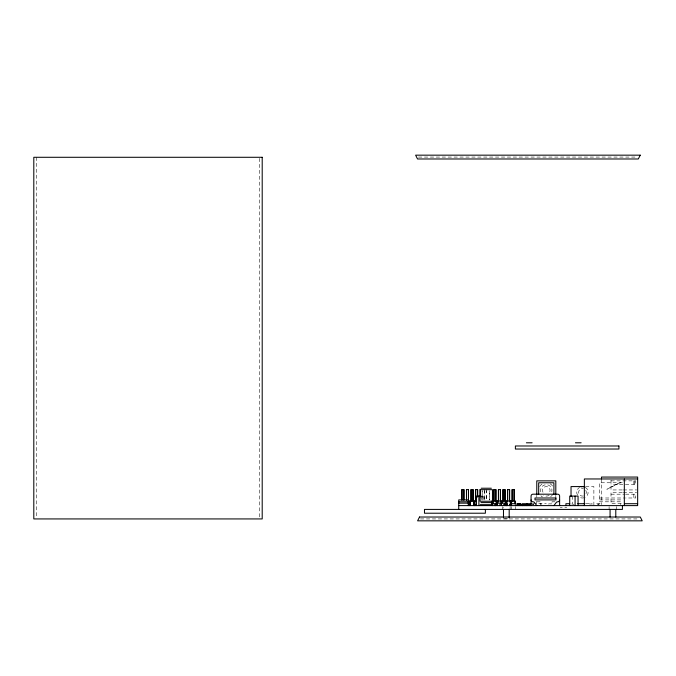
<?xml version="1.0" encoding="UTF-8"?>
<svg xmlns="http://www.w3.org/2000/svg" width="676" height="676" viewBox="0 0 676 676"><rect width="100%" height="100%" fill="white"/><g stroke="black" fill="none" stroke-linecap="round" stroke-linejoin="round"><path stroke-width="0.51" stroke-dasharray="3.38 2.54" d="M486.745 489.618L486.72 500.003L486.745 490.658M620.145 482.765L606.862 489.263L618.244 483.458L620.914 482.765M418.478 157.069L637.367 157.069M611.003 480.864L635.753 480.864L635.753 484.675L611.003 484.675M622.266 482.765L599.587 482.765L599.587 501.803L622.266 501.803M585.568 486.576L593.874 486.576L593.874 505.606M622.283 489.939L611.003 489.939L611.003 478.963M623.306 489.939L636.631 489.939M622.283 492.289L611.003 492.289L611.003 503.704L622.537 503.704M623.306 492.289L636.631 492.289M611.003 494.19L624.506 494.19M625.537 494.19L635.753 494.19L635.753 497.992L625.537 497.992M479.436 496.091L484.793 496.091M599.587 497.992L624.506 497.992M599.587 499.902L622.266 499.902M536.778 501.803L540.58 501.803L540.58 504.659M554.861 501.803L552.005 501.803L552.005 504.659M532.798 503.704L546.293 503.704M585.881 503.704L591.973 503.704M596.697 503.704L602.02 503.704M551.777 503.873L548.667 503.873L548.667 505.606M531.944 504.009L533.863 504.33L531.944 504.33M571.626 504.009L574 504.33M589.514 504.009L592.396 504.009M503.096 507.515L503.612 507.515M560.227 507.515L562.255 507.515M564.832 507.515L566.792 507.515M504.313 518.813L507.76 518.813M420.464 518.931L639.344 518.931M484.76 490.658L484.776 500.003M634.282 480.864L634.282 484.675M633.843 480.864L633.843 484.675M633.843 494.19L633.843 497.992M620.526 503.704L620.526 504.659M616.715 506.561L616.715 509.417M609.101 506.561L609.101 509.417M601.488 478.963L601.488 504.583M572.682 496.091L572.682 503.704M555.807 495.297L555.807 497.359M541.079 505.606L541.079 503.519L540.158 503.519L540.158 505.606M536.778 495.297L536.778 497.359M536.778 501.482L536.744 503.704M515.323 506.561L515.323 509.417M511.521 506.561L511.521 509.417M510.127 506.561L510.127 509.417M502.513 506.561L502.513 509.417M484.76 489.618L484.76 500.003M483.458 496.091L483.458 499.902M481.827 496.091L481.827 499.902M259.347 158.345L259.347 517.875M36.656 157.288L36.656 517.875M552.883 494.19A7.613 7.613 0 0 1 550.095 496.978M542.482 496.978A7.613 7.613 0 0 1 540.91 495.762M539.702 486.576A7.613 7.613 0 0 1 542.482 483.788M550.095 483.788A7.613 7.613 0 0 1 552.883 486.576M542.997 492.289A3.802 3.802 0 0 1 546.293 486.576A3.802 3.802 0 0 1 549.588 492.289M549.149 495.331A5.712 5.712 0 0 1 543.436 495.331M540.775 491.858A5.712 5.712 0 0 1 546.293 484.675A5.712 5.712 0 0 1 551.81 491.858M585.315 487.337A5.712 5.712 0 0 1 585.315 497.232M583.937 497.798A5.712 5.712 0 0 1 579.602 497.232M577.507 495.136A5.712 5.712 0 0 1 579.602 487.337M585.754 490.379A3.802 3.802 0 0 1 585.754 494.19M583.439 495.964A3.802 3.802 0 0 1 578.648 492.289A3.802 3.802 0 0 1 583.439 488.604M482.174 490.658L482.157 500.003L482.174 490.658M599.536 504.009L597.618 504.33L599.536 504.009M489.348 500.003L489.331 490.658L489.323 500.003"/><path stroke-width="1.01" d="M463.905 489.618L463.88 500.003L463.905 489.618L461.919 489.618L461.919 500.003L461.919 489.618M468.468 489.618L468.468 501.043L468.468 489.618L466.482 489.618L466.482 500.003M473.039 489.618L473.014 501.043L473.039 489.618L471.054 489.618L471.054 501.043L471.054 489.618M477.611 489.618L477.594 496.885L477.611 489.618L475.625 489.618L475.625 501.043L475.625 489.618M495.88 489.618L495.854 501.043L495.88 489.618L493.894 489.618L493.894 501.043L493.894 489.618M500.451 489.618L500.426 501.043L500.451 489.618L498.465 489.618L498.465 501.043L498.465 489.618M505.014 489.618L504.997 501.043L505.014 489.618L503.028 489.618L503.028 501.043M509.586 489.618L509.56 501.043L509.586 489.618L507.6 489.618L507.6 501.043L507.6 489.618M514.149 489.618L514.132 501.043L514.149 489.618L512.163 489.618L512.163 501.043L512.163 489.618M553.906 505.606L556.365 502.361A1.901 1.901 0 0 1 557.708 501.803A1.901 1.901 0 0 0 559.618 499.902M526.401 442.797L532.113 442.797M575.462 442.797L581.132 442.797M637.654 478.963L584.36 478.963L584.36 505.606M584.529 486.576L571.034 486.576L571.034 496.59M481.194 488.233L491.351 488.233M480.078 489.669L492.466 489.669L492.466 501.237L480.078 501.237L480.188 489.618L480.205 496.885M479.436 496.091L476.453 496.091L476.453 505.606M476.614 501.043L469.076 501.043L469.076 505.606M458.734 501.803L468.257 501.803M480.932 502.598L491.604 502.598M458.734 503.147L468.257 503.147M491.875 503.704L494.815 503.704L494.815 505.606M510.76 503.704L516.092 503.704L516.092 505.606M517.613 503.704L520.275 503.704M531.758 503.704L522.007 503.704L522.007 505.606M569.724 503.704L565.913 503.704L565.913 505.606M577.76 503.704L584.867 503.704M624.556 503.704L637.654 503.704M497.359 504.659L495.838 504.659L495.854 505.606M504.059 504.659L505.589 504.659M511.681 504.659L509.594 504.659L509.552 505.606M480.205 504.685L492.339 504.685M474.56 504.845L475.71 504.845M509.603 504.845L510.743 504.845M518.509 504.845L519.65 504.845M520.114 504.845L522.32 504.845M522.776 504.845L523.917 504.845M527.373 504.845L528.522 504.845M529.392 504.845L530.542 504.845M510.921 505.04L510.034 505.04L510.034 505.606M522.751 505.04L523.638 505.04M524.83 505.04L524.018 505.04L524.018 505.606M458.734 505.606L637.654 505.606L637.654 477.062L601.488 477.062L601.488 478.963M536.778 505.606L534.615 502.75A1.901 1.901 0 0 0 532.967 501.803A1.901 1.901 0 0 1 531.066 499.902M503.028 489.618L503.054 501.043M466.482 489.618L466.508 500.003M624.328 478.963L624.328 505.606M622.427 505.606L622.427 509.417L424.477 509.417L424.477 513.219L485.385 513.219L485.385 509.417M615.785 509.417L615.785 517.03M610.073 509.417L610.073 517.03M578.056 505.606L578.056 496.091L569.724 496.091L569.724 505.606M575.082 496.091L575.082 505.606M559.618 505.606L559.618 496.091A1.901 1.901 0 0 0 557.708 494.19L532.967 494.19A1.901 1.901 0 0 0 531.066 496.091L531.066 505.606M555.807 494.477L555.807 480.864L536.778 480.864L536.778 494.477M553.906 494.19L553.906 482.765L538.679 482.765L538.679 494.19M530.542 505.606L530.542 504.659L529.392 504.659L529.392 505.606M528.522 505.606L528.522 504.659L527.373 504.659L527.373 505.606M526.959 503.704L526.959 505.606M526.494 505.606L526.494 504.659L520.114 504.659L520.114 505.606M526.038 505.606L526.038 505.04L525.244 505.04L525.277 505.606M524.779 505.04L524.779 505.606M523.917 504.659L523.917 505.606M522.878 505.04L522.878 505.606M522.776 504.659L522.751 505.606M522.311 504.659L522.311 505.606M521.179 504.659L521.255 505.606M520.275 505.606L520.275 503.519L517.613 503.519L517.613 505.606M519.65 505.606L519.65 504.659L518.509 504.659L518.509 505.606M515.442 503.781L515.442 501.043L491.917 501.043L491.917 503.781M514.757 501.043L514.757 503.781M511.563 501.043L511.563 503.781M510.879 501.043L510.76 505.606M510.743 504.659L510.743 505.606M510.186 501.043L510.186 505.606M509.189 509.298L509.189 517.858M506.992 501.043L506.949 505.606M506.924 503.704L506.814 505.606M506.577 505.606L506.637 503.13L495.407 503.13L495.483 505.606M506.307 501.043L506.307 503.781M506.011 503.13L506.062 505.606M505.623 501.043L505.623 502.868M505.589 505.606L505.589 504.085L504.059 504.085L504.059 505.606M503.476 509.298L503.476 517.858M502.42 501.043L502.42 502.868M501.736 501.043L501.736 502.868M501.491 505.606L501.491 504.085L499.961 504.085L499.961 505.606M501.051 501.043L501.051 502.868M497.857 501.043L497.857 502.868M497.359 505.606L497.359 504.085L495.838 504.085L495.838 505.606M497.173 501.043L497.173 502.868M496.488 501.043L496.488 502.868M493.286 501.043L493.286 503.781M492.601 501.043L492.601 503.781M492.305 503.704L492.305 505.606M478.895 496.091L478.895 505.606M475.71 505.606L475.71 504.659L474.56 504.659L474.56 505.606M475.017 501.043L475.017 505.606M474.332 501.043L474.332 505.606M473.648 501.043L473.648 505.606M470.445 501.043L470.445 505.606M469.761 501.043L469.761 505.606M468.257 505.606L468.257 499.902L458.734 499.902L458.734 509.417M580.98 486.771A5.712 5.712 0 0 1 583.937 486.771M419.509 517.022L417.607 520.833L642.2 520.833L640.299 517.022L419.509 517.022M640.223 155.167L638.321 158.978L417.531 158.978L415.622 155.167L640.223 155.167M262.204 157.288L33.8 157.288L33.8 518.931L262.204 518.931L262.204 157.288M618.929 445.983L515.391 445.983L515.391 449.033L618.929 449.033L618.929 445.983M555.934 497.992L534.995 497.992L534.995 499.902L555.934 499.902L555.934 497.992"/></g></svg>
